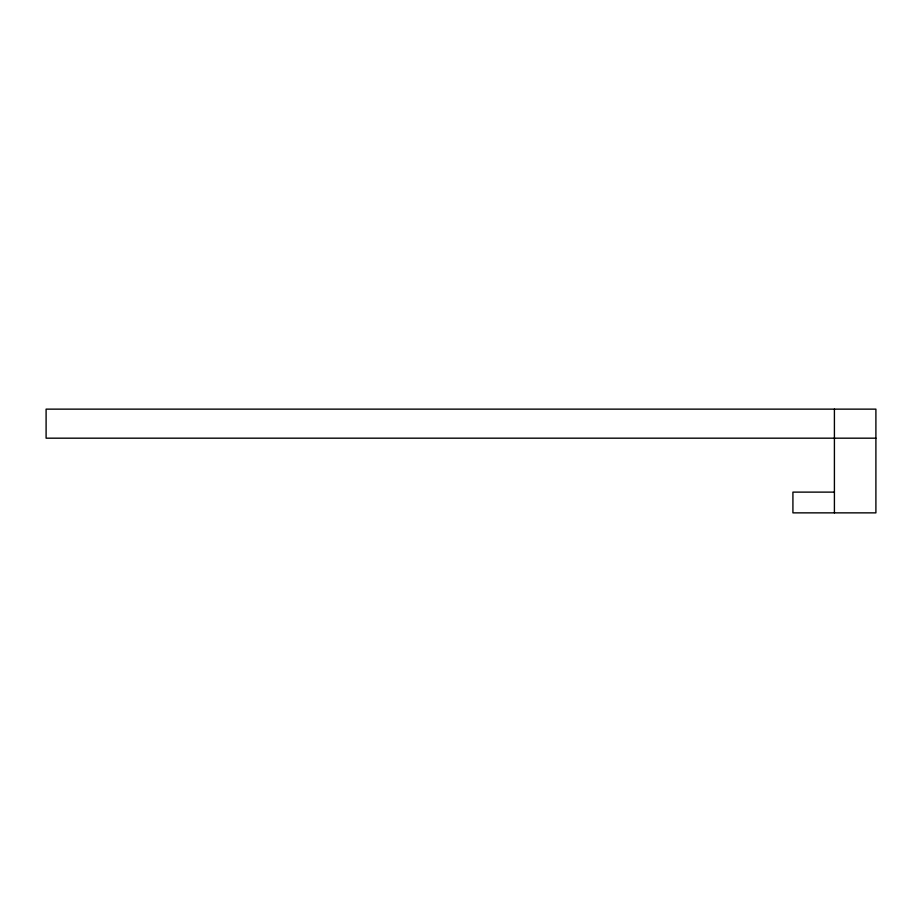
<?xml version="1.0" encoding="UTF-8"?>
<svg xmlns="http://www.w3.org/2000/svg" width="922" height="922" viewBox="0 0 922 922"><rect width="100%" height="100%" fill="white"/><g stroke="black" fill="none" stroke-linecap="round" stroke-linejoin="round"><path stroke-width="1.38" d="M875.9 438.18L46.1 438.18L46.1 409.138L875.9 409.138L875.9 512.863L792.92 512.863L792.92 492.118L834.41 492.118M834.41 409.138L834.41 512.863"/></g></svg>
